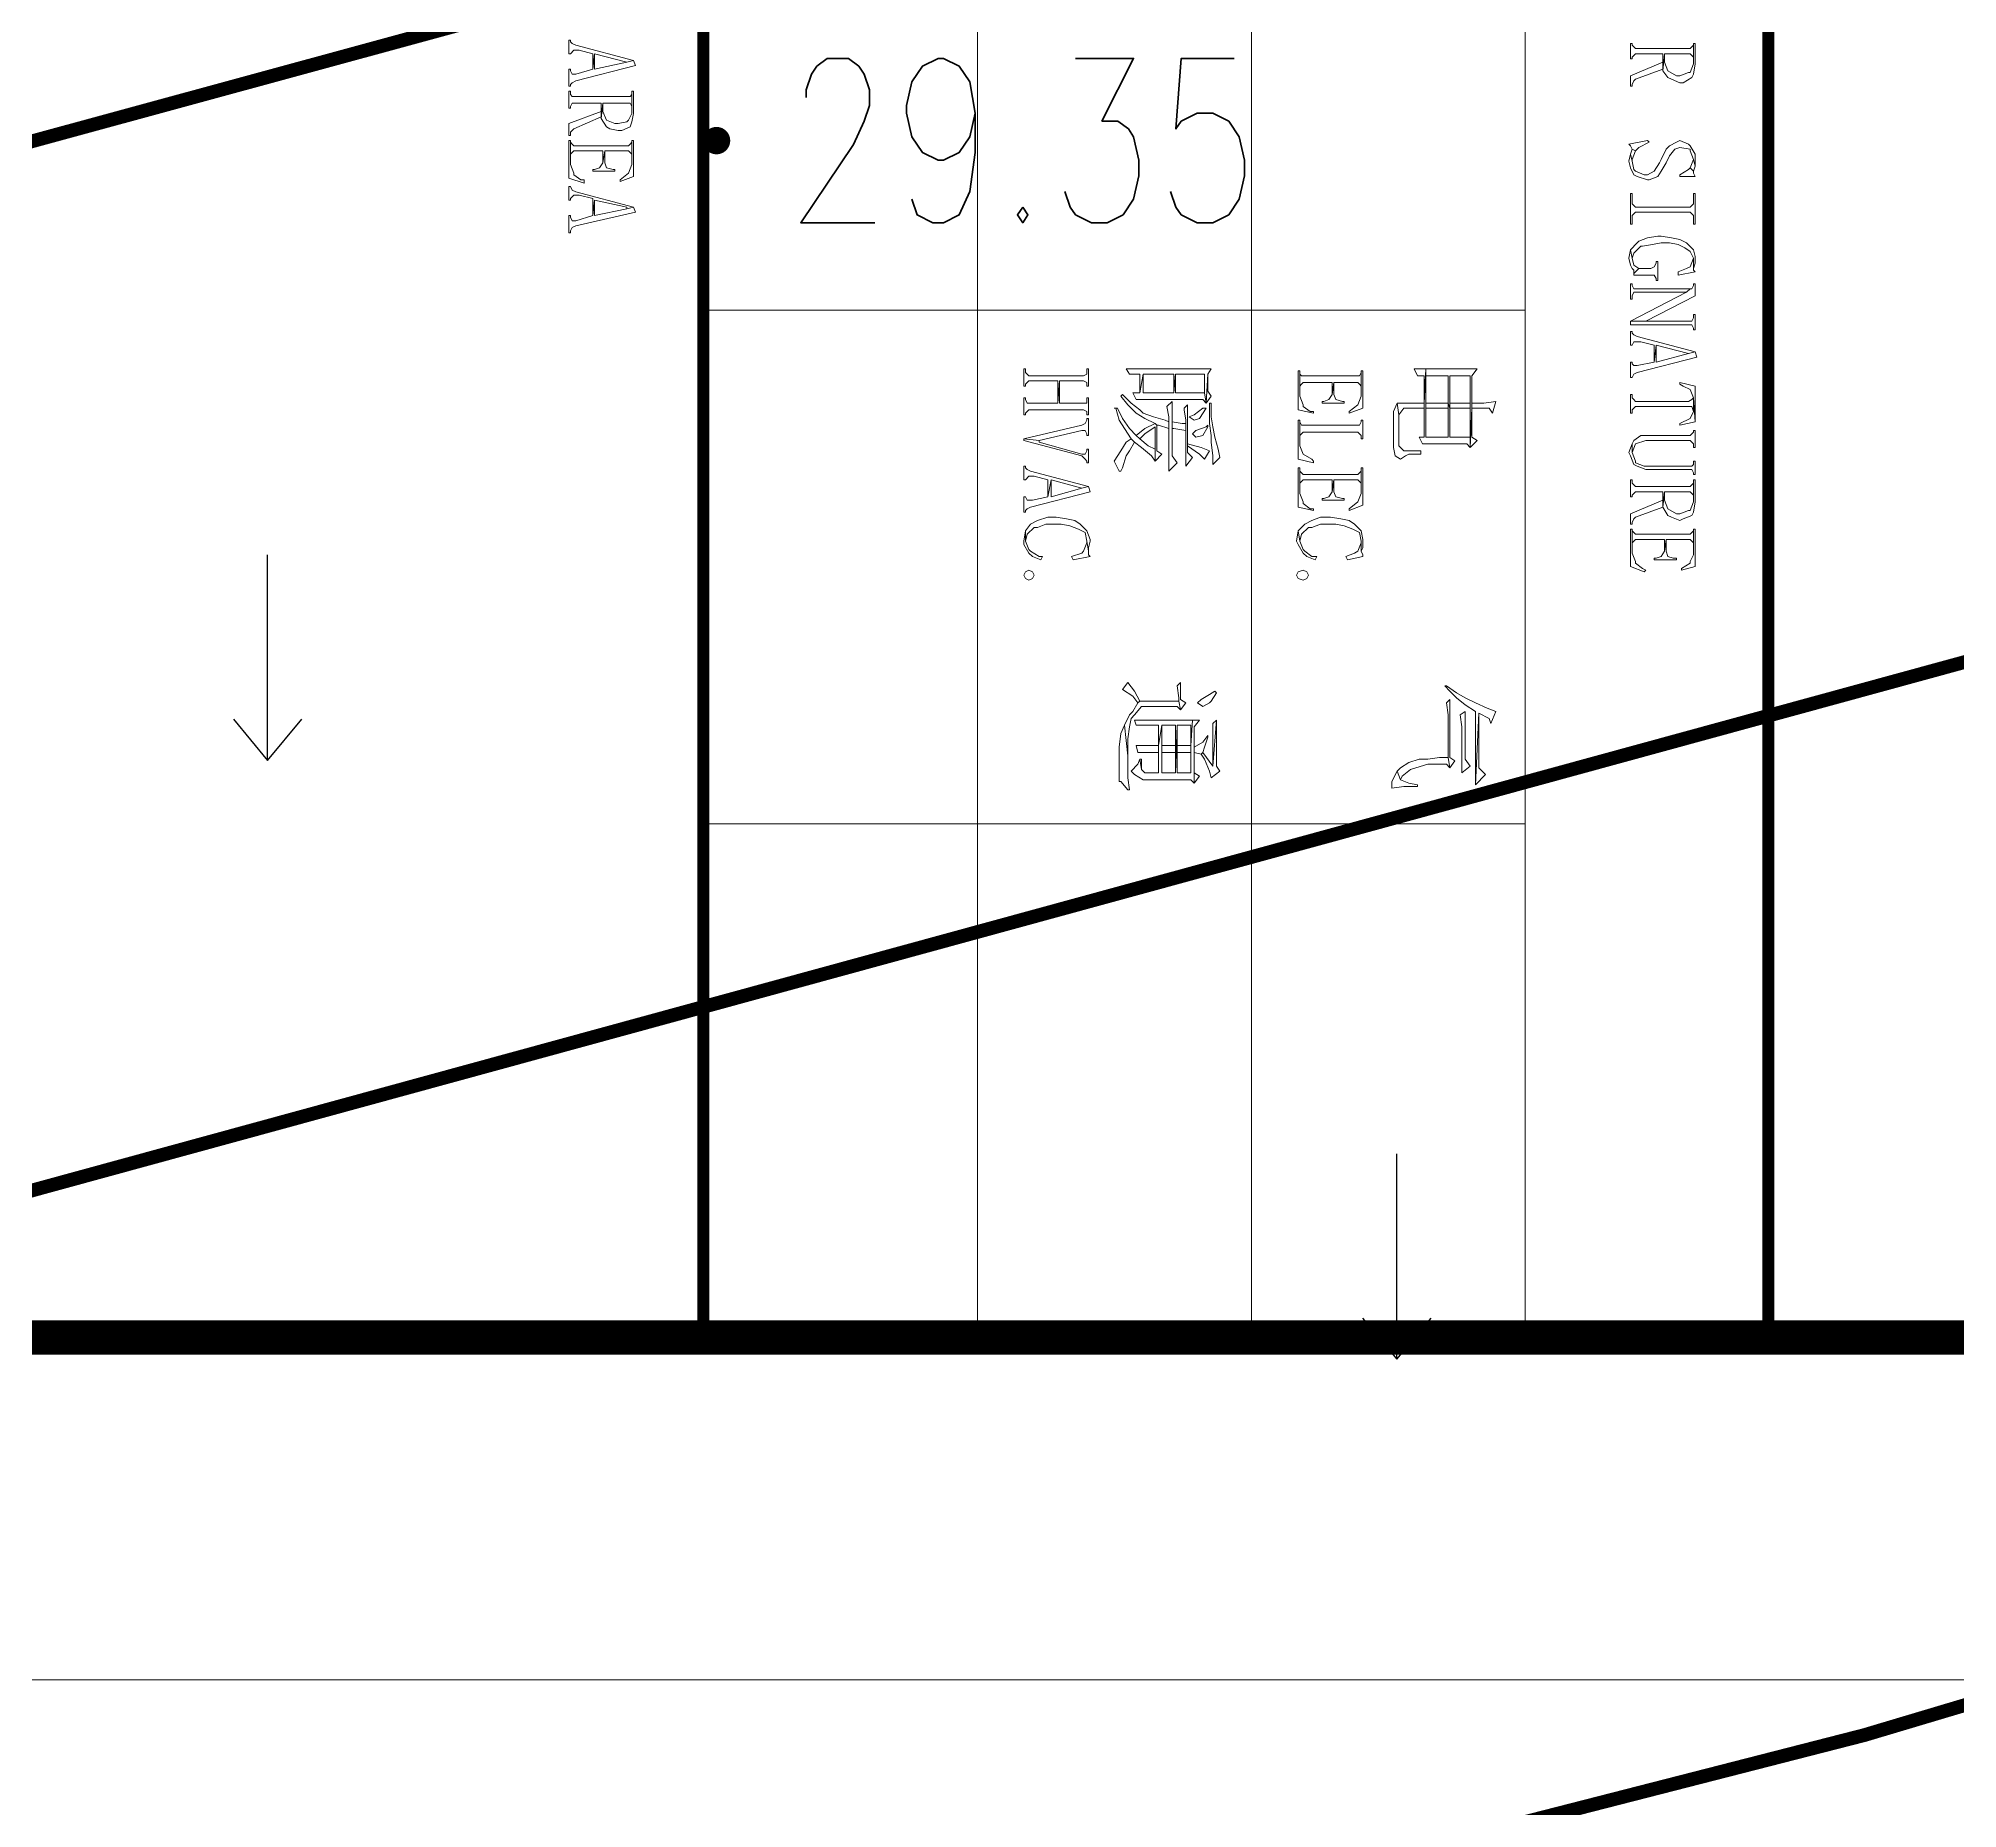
# Model space of a CAD drawing. Header units: millimetres. Extents: x -53295381 to 181933601, y -165 to 204541444.
# Drawn here: x 51548586 to 51576611, y 20956885 to 20982731 of the extents above; entities that cross this region are included whole.
import ezdxf

# ---------------------------------------------------------------- set-up
doc = ezdxf.new("R2010")
doc.units = ezdxf.units.MM
doc.header["$LTSCALE"] = 1000
for name, color, linetype in [('PP-COM', 7, 'Continuous'), ('地形', 253, 'Continuous'), ('标注', 3, 'Continuous')]:
    doc.layers.add(name, color=color, linetype=linetype)
doc.layers.add('PUB_TITLE', color=7, linetype='Continuous', lineweight=20)
doc.styles.add('C', font='c.shx', dxfattribs={"width": 0.75, "height": 3, "bigfont": 'hzk.shx'})
doc.styles.add('HZ', font='rs.shx', dxfattribs={"width": 0.8, "bigfont": 'hztxt.shx'})
doc.styles.add('宋体', font='')
doc.styles.get('宋体').set_extended_font_data('宋体')
doc.dimstyles.new('1', dxfattribs={"dimtxt": 1.5, "dimasz": 2, "dimexe": 1, "dimexo": 0.2, "dimgap": 0.5, "dimtad": 1, "dimdec": 1, "dimzin": 0, "dimdsep": 46, "dimtxsty": '宋体', "dimcen": 0.2, "dimclrd": 3, "dimclre": 3, "dimclrt": 3, "dimadec": 0, "dimazin": 0, "dimtfac": 1, "dimtdec": 1, "dimtofl": 0, "dimtmove": 2, "dimatfit": 3, "dimfxl": 0, "dimtolj": 1, "dimtzin": 0, "dimarcsym": 0})

# ---------------------------------------------------------------- blocks, each defined once
blk = doc.blocks.new('gc200')
at = {"const_width": 0.2}
blk.add_lwpolyline([(-0.1, 0, 1), (0.1, 0, 1)], format="xyb", close=True, dxfattribs=at)
blk = doc.blocks.new('gc120')
for p, q in [((0, 0), (0, 3)), ((-0.5, 0.6), (0, 0)), ((0, 0), (0.5, 0.6))]:
    blk.add_line(p, q)
blk = doc.blocks.new('*D53')
at = {"color": 3, "lineweight": -2}
for start, end in [(39.44823, 48.89645), (341.10355, 350.55177)]:
    blk.add_arc((1344.218, 1910.564), 16.999, start, end, dxfattribs=at)
at = {"color": 3}
for points in [[(1357.728, 1921.631), (1356.961, 1921.099), (1358.94, 1919.064)], [(1360.522, 1907.812), (1361.452, 1907.735), (1361.217, 1910.564)]]:
    blk.add_solid(points, dxfattribs=at)
at = {"layer": 'Defpoints', "color": 0}
for p in [(1395.655, 1940.261), (1360.959, 1913.516), (1344.218, 1910.564), (1344.218, 1910.564), (1403.612, 1910.564)]:
    blk.add_point(p, dxfattribs=at)
at = {"color": 3, "insert": (1362.57, 1915.482), "char_height": 3, "attachment_point": 5, "rotation": 285, "style": 'HZ'}
blk.add_mtext('\\A1;α/3', dxfattribs=at)
blk = doc.blocks.new('*D54')
at = {"color": 3, "lineweight": -2}
blk.add_arc((1344.218, 1910.564), 28.56, 5.61939, 84.38061, dxfattribs=at)
at = {"color": 3}
for points in [[(1346.992, 1938.522), (1347.038, 1939.454), (1344.218, 1939.125)], [(1373.108, 1913.384), (1372.175, 1913.338), (1372.779, 1910.564)]]:
    blk.add_solid(points, dxfattribs=at)
at = {"layer": 'Defpoints', "color": 0}
for p in [(1344.218, 1969.958), (1368.952, 1924.845), (1344.218, 1910.564), (1344.218, 1910.564), (1403.612, 1910.564)]:
    blk.add_point(p, dxfattribs=at)
at = {"color": 3, "insert": (1365.828, 1932.174), "char_height": 3, "attachment_point": 5, "rotation": 315, "style": 'HZ'}
blk.add_mtext('\\A1;α', dxfattribs=at)
blk = doc.blocks.new('*D55')
at = {"color": 3, "lineweight": -2}
for start, end in [(69.4333, 78.8666), (11.1334, 20.5667)]:
    blk.add_arc((1344.218, 1910.564), 17.026, start, end, dxfattribs=at)
at = {"color": 3}
for points in [[(1350.399, 1926.927), (1350, 1926.083), (1352.731, 1925.309)], [(1359.737, 1916.346), (1360.581, 1916.745), (1358.963, 1919.077)]]:
    blk.add_solid(points, dxfattribs=at)
at = {"layer": 'Defpoints', "color": 0}
for p in [(1373.915, 1962.001), (1395.655, 1940.261), (1355.162, 1923.607), (1344.218, 1910.564), (1344.218, 1910.564)]:
    blk.add_point(p, dxfattribs=at)
at = {"color": 3, "insert": (1358.072, 1924.056), "char_height": 3, "attachment_point": 5, "rotation": 314.2422, "style": 'HZ'}
blk.add_mtext('\\A1;α/3', dxfattribs=at)
blk = doc.blocks.new('*D27')
at = {"color": 3, "lineweight": -2}
for start, end in [(99.4333, 108.8666), (41.1334, 50.5667)]:
    blk.add_arc((1344.218, 1910.564), 17.026, start, end, dxfattribs=at)
at = {"color": 3}
for points in [[(1341.389, 1927.825), (1341.466, 1926.895), (1344.218, 1927.59)], [(1354.767, 1923.331), (1355.299, 1924.098), (1352.731, 1925.309)]]:
    blk.add_solid(points, dxfattribs=at)
at = {"layer": 'Defpoints', "color": 0}
for p in [(1344.218, 1969.958), (1373.915, 1962.001), (1350.042, 1926.563), (1344.218, 1910.564), (1344.218, 1910.564)]:
    blk.add_point(p, dxfattribs=at)
at = {"color": 3, "insert": (1349.143, 1928.942), "char_height": 3, "attachment_point": 5, "rotation": 345, "style": 'HZ'}
blk.add_mtext('\\A1;α/3', dxfattribs=at)
blk = doc.blocks.new('*D35')
at = {"layer": 'Defpoints', "color": 0}
for p in [(1319.577, 1812.569), (1317.437, 1800.401), (1286.683, 1796.73), (1303.739, 1796.73), (1303.739, 1796.73)]:
    blk.add_point(p, dxfattribs=at)
at = {"layer": '标注', "color": 3, "lineweight": -2}
blk.add_line((1305.739, 1796.73), (1319.92, 1796.73), dxfattribs=at)
for start, end in [(56.3312, 67.66239), (337.33761, 348.6688)]:
    blk.add_arc((1303.739, 1796.73), 14.181, start, end, dxfattribs=at)
at = {"layer": '标注', "color": 3}
for points in [[(1311.896, 1808.894), (1311.305, 1808.172), (1313.766, 1806.758)], [(1317.179, 1793.99), (1318.108, 1793.898), (1317.92, 1796.73)]]:
    blk.add_solid(points, dxfattribs=at)
at = {"layer": '标注', "color": 3, "insert": (1318.688, 1802.922), "char_height": 3, "attachment_point": 5, "rotation": 292.5, "style": 'C'}
blk.add_mtext('\\A1;45°', dxfattribs=at)
blk = doc.blocks.new('2015AACI_TQ_A2')
at = {"layer": 'PUB_TITLE'}
blk.add_lwpolyline([(-6000, 0), (0, 0), (0, 40000), (-6000, 40000)], close=True, dxfattribs=at)
at = {"layer": 'PUB_TITLE', "const_width": 35}
for points in [[(-6000, 34007.9), (0, 34007.9)], [(-6000, 30897.9), (0, 30897.9)]]:
    blk.add_lwpolyline(points, dxfattribs=at)
at = {"layer": 'PUB_TITLE', "lineweight": 0}
for points in [[(-2863.1, 33799.1), (-2878, 33794.1), (-2873, 33774.2), (-2848.2, 33679.7), (-2897.9, 33679.7), (-2848.2, 33674.7), (-2838.2, 33624.9), (-2838.2, 33615), (-2843.2, 33610), (-2848.2, 33610), (-2848.2, 33605), (-2803.4, 33605), (-2803.4, 33610), (-2803.4, 33610), (-2813.3, 33615), (-2818.3, 33624.9)], [(-3719, 33794.1), (-3778.7, 33794.1), (-3778.7, 33789.2), (-3773.7, 33789.2), (-3724, 33789.2), (-3719, 33789.2), (-3694.1, 33779.2), (-3694.1, 33774.2), (-3684.2, 33749.3), (-3684.2, 33739.4), (-3699.1, 33714.5), (-3699.1, 33714.5), (-3724, 33704.6), (-3748.8, 33704.6), (-3699.1, 33699.6), (-3679.2, 33714.5), (-3674.2, 33724.5), (-3664.2, 33749.3), (-3664.2, 33759.3), (-3679.2, 33784.2), (-3689.1, 33789.2)], [(-3773.7, 33789.2), (-3768.7, 33784.2), (-3763.8, 33779.2), (-3763.8, 33620), (-3768.7, 33615), (-3773.7, 33610), (-3778.7, 33610), (-3778.7, 33605), (-3733.9, 33605), (-3733.9, 33610), (-3738.9, 33610), (-3743.9, 33615), (-3748.8, 33620), (-3748.8, 33699.6), (-3724, 33699.6), (-3704.1, 33699.6), (-3699.1, 33699.6), (-3748.8, 33704.6), (-3748.8, 33779.2), (-3743.9, 33784.2), (-3738.9, 33789.2), (-3724, 33789.2)], [(-3440.3, 33794.1), (-3455.2, 33794.1), (-3480.1, 33779.2), (-3485.1, 33774.2), (-3495.1, 33749.3), (-3490.1, 33739.4), (-3480.1, 33719.5), (-3470.2, 33709.5), (-3440.3, 33694.6), (-3430.4, 33689.6), (-3405.5, 33674.7), (-3395.5, 33654.8), (-3395.5, 33644.8), (-3405.5, 33620), (-3410.5, 33615), (-3435.3, 33610), (-3455.2, 33605), (-3435.3, 33600.1), (-3415.4, 33605), (-3395.5, 33615), (-3390.6, 33624.9), (-3380.6, 33654.8), (-3380.6, 33659.8), (-3390.6, 33684.7), (-3405.5, 33694.6), (-3430.4, 33709.5), (-3450.3, 33719.5), (-3470.2, 33734.4), (-3475.2, 33749.3), (-3470.2, 33779.2), (-3465.2, 33779.2), (-3440.3, 33789.2), (-3420.4, 33794.1)], [(-3420.4, 33794.1), (-3440.3, 33789.2), (-3440.3, 33789.2), (-3415.4, 33779.2), (-3405.5, 33789.2)], [(-3390.6, 33794.1), (-3400.5, 33789.2), (-3405.5, 33789.2), (-3415.4, 33779.2), (-3410.5, 33774.2), (-3395.5, 33749.3), (-3390.6, 33749.3)], [(-3251.2, 33794.1), (-3340.8, 33794.1), (-3340.8, 33789.2), (-3310.9, 33789.2), (-3306, 33784.2), (-3301, 33779.2), (-3301, 33620), (-3306, 33615), (-3310.9, 33610), (-3340.8, 33610), (-3340.8, 33605), (-3251.2, 33605), (-3251.2, 33610), (-3276.1, 33610), (-3281.1, 33615), (-3286.1, 33620), (-3286.1, 33779.2), (-3281.1, 33784.2), (-3276.1, 33789.2), (-3251.2, 33789.2)], [(-3151.7, 33794.1), (-3156.7, 33794.1), (-3176.6, 33789.2), (-3196.5, 33769.2), (-3206.4, 33749.3), (-3211.4, 33724.5), (-3216.4, 33694.6), (-3216.4, 33684.7), (-3211.4, 33654.8), (-3201.5, 33629.9), (-3196.5, 33624.9), (-3176.6, 33605), (-3151.7, 33610), (-3166.6, 33615), (-3186.5, 33634.9), (-3186.5, 33639.9), (-3191.5, 33669.7), (-3196.5, 33694.6), (-3196.5, 33719.5), (-3191.5, 33744.4), (-3181.6, 33764.3), (-3171.6, 33779.2), (-3151.7, 33789.2), (-3121.8, 33789.2), (-3136.8, 33794.1)], [(-3111.9, 33794.1), (-3116.9, 33789.2), (-3121.8, 33789.2), (-3151.7, 33789.2), (-3151.7, 33789.2), (-3126.8, 33779.2), (-3121.8, 33769.2), (-3111.9, 33744.4), (-3101.9, 33744.4)], [(-3042.2, 33794.1), (-3077.1, 33794.1), (-3077.1, 33789.2), (-3072.1, 33789.2), (-3062.1, 33784.2), (-3062.1, 33779.2), (-3052.2, 33769.2), (-2967.6, 33605), (-2967.6, 33649.8)], [(-3062.1, 33779.2), (-3062.1, 33620), (-3062.1, 33615), (-3072.1, 33610), (-3077.1, 33610), (-3077.1, 33605), (-3032.3, 33605), (-3032.3, 33610), (-3042.2, 33610), (-3052.2, 33615), (-3052.2, 33620), (-3052.2, 33769.2), (-3052.2, 33769.2)], [(-2942.7, 33794.1), (-2987.5, 33794.1), (-2987.5, 33789.2), (-2977.5, 33789.2), (-2967.6, 33784.2), (-2967.6, 33779.2), (-2967.6, 33649.8), (-2967.6, 33649.8), (-2967.6, 33605), (-2957.6, 33605), (-2957.6, 33779.2), (-2957.6, 33784.2), (-2947.7, 33789.2), (-2942.7, 33789.2)], [(-2878, 33794.1), (-2922.8, 33624.9), (-2927.8, 33615), (-2932.8, 33610), (-2937.7, 33610), (-2937.7, 33605), (-2897.9, 33605), (-2897.9, 33610), (-2897.9, 33610), (-2907.9, 33615), (-2907.9, 33634.9), (-2897.9, 33674.7), (-2848.2, 33674.7), (-2897.9, 33679.7), (-2873, 33774.2), (-2873, 33774.2)], [(-2674, 33794.1), (-2778.5, 33794.1), (-2788.4, 33749.3), (-2783.5, 33749.3), (-2778.5, 33759.3), (-2768.5, 33779.2), (-2743.7, 33789.2)], [(-2743.7, 33789.2), (-2738.7, 33784.2), (-2733.7, 33774.2), (-2733.7, 33620), (-2738.7, 33615), (-2743.7, 33610), (-2753.6, 33610), (-2753.6, 33605), (-2698.9, 33605), (-2698.9, 33610), (-2708.8, 33610), (-2713.8, 33615), (-2718.8, 33620), (-2718.8, 33774.2), (-2718.8, 33784.2), (-2703.8, 33789.2)], [(-2674, 33794.1), (-2743.7, 33789.2), (-2703.8, 33789.2), (-2683.9, 33779.2), (-2683.9, 33779.2), (-2669, 33749.3), (-2664, 33749.3)], [(-2599.4, 33794.1), (-2649.1, 33794.1), (-2649.1, 33789.2), (-2644.1, 33789.2), (-2639.2, 33784.2), (-2634.2, 33779.2), (-2634.2, 33649.8), (-2634.2, 33634.9), (-2619.3, 33615), (-2609.3, 33610), (-2584.4, 33610), (-2609.3, 33620), (-2609.3, 33620), (-2619.3, 33649.8), (-2619.3, 33779.2), (-2614.3, 33784.2), (-2609.3, 33789.2), (-2599.4, 33789.2)], [(-2519.7, 33794.1), (-2559.5, 33794.1), (-2559.5, 33789.2), (-2549.6, 33789.2), (-2544.6, 33784.2), (-2544.6, 33779.2), (-2544.6, 33649.8), (-2544.6, 33644.8), (-2554.6, 33620), (-2559.5, 33620), (-2584.4, 33610), (-2609.3, 33610), (-2584.4, 33600.1), (-2574.5, 33605), (-2549.6, 33615), (-2544.6, 33624.9), (-2534.7, 33649.8), (-2534.7, 33779.2), (-2534.7, 33784.2), (-2524.7, 33789.2), (-2519.7, 33789.2)], [(-2440.1, 33794.1), (-2504.8, 33794.1), (-2504.8, 33789.2), (-2494.9, 33789.2), (-2445.1, 33789.2), (-2440.1, 33789.2), (-2415.2, 33779.2), (-2415.2, 33774.2), (-2405.3, 33749.3), (-2405.3, 33739.4), (-2420.2, 33714.5), (-2420.2, 33714.5), (-2445.1, 33704.6), (-2470, 33704.6), (-2425.2, 33699.6), (-2400.3, 33714.5), (-2395.3, 33724.5), (-2385.4, 33749.3), (-2390.4, 33759.3), (-2400.3, 33784.2), (-2410.3, 33789.2)], [(-2494.9, 33789.2), (-2489.9, 33784.2), (-2484.9, 33779.2), (-2484.9, 33620), (-2489.9, 33615), (-2494.9, 33610), (-2504.8, 33610), (-2504.8, 33605), (-2455, 33605), (-2455, 33610), (-2460, 33610), (-2465, 33615), (-2470, 33620), (-2470, 33699.6), (-2445.1, 33699.6), (-2425.2, 33699.6), (-2425.2, 33699.6), (-2470, 33704.6), (-2470, 33779.2), (-2465, 33784.2), (-2460, 33789.2), (-2445.1, 33789.2)], [(-2251, 33794.1), (-2360.5, 33794.1), (-2360.5, 33789.2), (-2355.5, 33789.2), (-2285.9, 33789.2), (-2265.9, 33779.2), (-2261, 33779.2), (-2246, 33754.3), (-2241.1, 33754.3)], [(-2355.5, 33789.2), (-2350.5, 33784.2), (-2345.6, 33779.2), (-2345.6, 33620), (-2350.5, 33615), (-2355.5, 33610), (-2320.7, 33610), (-2325.7, 33615), (-2330.6, 33620), (-2330.6, 33704.6), (-2295.8, 33704.6), (-2330.6, 33709.5), (-2330.6, 33779.2), (-2325.7, 33784.2), (-2320.7, 33789.2), (-2285.9, 33789.2)], [(-3704.1, 33699.6), (-3724, 33699.6), (-3684.2, 33605), (-3654.3, 33605), (-3654.3, 33610), (-3659.3, 33610), (-3669.2, 33615), (-3674.2, 33620)], [(-2425.2, 33699.6), (-2445.1, 33699.6), (-2405.3, 33605), (-2375.4, 33605), (-2375.4, 33610), (-2380.4, 33610), (-2390.4, 33615), (-2395.3, 33620)], [(-2270.9, 33739.4), (-2275.9, 33739.4), (-2275.9, 33729.4), (-2280.9, 33714.5), (-2295.8, 33709.5), (-2330.6, 33709.5), (-2295.8, 33704.6), (-2280.9, 33694.6), (-2275.9, 33679.7), (-2275.9, 33674.7), (-2270.9, 33674.7)], [(-3490.1, 33659.8), (-3495.1, 33654.8), (-3485.1, 33600.1), (-3480.1, 33605), (-3470.2, 33610), (-3465.2, 33620), (-3475.2, 33629.9)], [(-3121.8, 33629.9), (-3131.8, 33615), (-3151.7, 33610), (-3176.6, 33605), (-3151.7, 33600.1), (-3131.8, 33605), (-3121.8, 33610), (-3116.9, 33615), (-3106.9, 33615)], [(-3087, 33684.7), (-3141.8, 33684.7), (-3141.8, 33679.7), (-3136.8, 33679.7), (-3126.8, 33674.7), (-3121.8, 33664.7), (-3121.8, 33629.9), (-3106.9, 33615), (-3101.9, 33615), (-3101.9, 33669.7), (-3101.9, 33674.7), (-3092, 33679.7), (-3087, 33679.7)], [(-2241.1, 33649.8), (-2246, 33639.9), (-2261, 33620), (-2265.9, 33620), (-2290.8, 33610), (-2320.7, 33610), (-2355.5, 33610), (-2360.5, 33610), (-2360.5, 33605), (-2251, 33605), (-2236.1, 33644.8)], [(-3465.2, 33620), (-3470.2, 33610), (-3455.2, 33605), (-3435.3, 33610), (-3440.3, 33610)], [(-2733.7, 33211.9), (-2733.7, 33211.9), (-2728.7, 33177.1), (-2728.7, 33142.3), (-2808.3, 33142.3), (-2713.8, 33142.3), (-2713.8, 33192), (-2698.9, 33202)], [(-1828, 33211.9), (-1828, 33211.9), (-1838, 33187), (-1852.9, 33152.2), (-1852.9, 33152.2), (-1867.9, 33122.3), (-1882.8, 33097.5), (-1902.7, 33067.6), (-1902.7, 33062.6), (-1887.8, 33077.6), (-1867.9, 33097.5), (-1848, 33122.3), (-1828, 33152.2), (-1614.1, 33152.2), (-1823.1, 33162.2), (-1808.1, 33192), (-1793.2, 33197)], [(-1643.9, 33182.1), (-1663.8, 33162.2), (-1823.1, 33162.2), (-1614.1, 33152.2)], [(-2828.3, 33157.2), (-2828.3, 33137.3), (-2828.3, 33102.4), (-2828.3, 33067.6), (-2828.3, 33037.8), (-2828.3, 33007.9), (-2808.3, 33007.9), (-2808.3, 33072.6), (-2728.7, 33072.6), (-2713.8, 33077.6), (-2808.3, 33077.6), (-2808.3, 33137.3), (-2728.7, 33137.3), (-2713.8, 33137.3), (-2629.2, 33137.3), (-2599.4, 33137.3), (-2713.8, 33142.3), (-2808.3, 33142.3)], [(-2599.4, 33137.3), (-2629.2, 33137.3), (-2629.2, 33077.6), (-2713.8, 33077.6), (-2728.7, 33072.6), (-2629.2, 33072.6), (-2629.2, 33007.9), (-2713.8, 33007.9), (-2728.7, 33007.9), (-2808.3, 33007.9), (-2828.3, 33007.9), (-2728.7, 33002.9), (-2629.2, 33002.9), (-2629.2, 32988), (-2609.3, 32997.9), (-2609.3, 32997.9), (-2609.3, 33012.9), (-2609.3, 33042.7), (-2609.3, 33082.5), (-2609.3, 33127.3)], [(-2713.8, 33137.3), (-2728.7, 33137.3), (-2728.7, 33077.6), (-2808.3, 33077.6), (-2713.8, 33077.6)], [(-2619.3, 33157.2), (-2629.2, 33142.3), (-2713.8, 33142.3), (-2599.4, 33137.3)], [(-1668.8, 33137.3), (-1688.7, 33122.3), (-1828, 33122.3), (-1818.1, 33107.4), (-1818.1, 33107.4), (-1783.3, 33112.4), (-1648.9, 33112.4)], [(-2728.7, 33072.6), (-2728.7, 33007.9), (-2713.8, 33007.9), (-2713.8, 33072.6), (-2629.2, 33072.6)], [(-1683.7, 33092.5), (-1693.7, 33077.6), (-1862.9, 33077.6), (-1852.9, 33067.6), (-1818.1, 33072.6), (-1693.7, 33072.6), (-1663.8, 33077.6)], [(-1663.8, 33077.6), (-1693.7, 33072.6), (-1693.7, 33047.7), (-1688.7, 33012.9), (-1688.7, 32988), (-1678.8, 32958.1), (-1663.8, 32933.3), (-1653.9, 32923.3), (-1629, 32933.3), (-1639, 32938.2), (-1658.9, 32963.1), (-1663.8, 32978), (-1673.8, 33012.9), (-1673.8, 33032.8), (-1673.8, 33067.6)], [(-2828.3, 33007.9), (-2828.3, 32973.1), (-2808.3, 32983), (-2808.3, 33002.9), (-2728.7, 33002.9)], [(-2728.7, 33002.9), (-2728.7, 32938.2), (-2728.7, 32923.3), (-2693.9, 32928.3), (-2713.8, 32943.2), (-2713.8, 33002.9), (-2629.2, 33002.9)], [(-2579.4, 32993), (-2589.4, 32993), (-2589.4, 32968.1), (-2589.4, 32943.2), (-2604.3, 32928.3), (-2693.9, 32928.3), (-2728.7, 32923.3), (-2703.8, 32913.3), (-2599.4, 32913.3), (-2574.5, 32918.3), (-2564.5, 32933.3), (-2574.5, 32948.2), (-2579.4, 32958.1)], [(-1614.1, 32983), (-1619, 32958.1), (-1629, 32933.3), (-1653.9, 32923.3), (-1624, 32908.4), (-1604.1, 32908.4), (-1609.1, 32943.2), (-1609.1, 32948.2), (-1609.1, 32983)], [(-2713.8, 32823.8), (-2823.3, 32823.8), (-2823.3, 32818.8), (-2818.3, 32818.8), (-2748.6, 32818.8), (-2723.8, 32808.9), (-2723.8, 32808.9), (-2703.8, 32784), (-2698.9, 32784)], [(-2818.3, 32818.8), (-2808.3, 32813.8), (-2808.3, 32808.9), (-2808.3, 32649.6), (-2808.3, 32644.6), (-2813.3, 32639.7), (-2778.5, 32639.7), (-2783.5, 32644.6), (-2788.4, 32649.6), (-2788.4, 32734.2), (-2753.6, 32734.2), (-2788.4, 32739.2), (-2788.4, 32808.9), (-2783.5, 32813.8), (-2778.5, 32818.8), (-2748.6, 32818.8)], [(-2624.2, 32823.8), (-2679, 32823.8), (-2679, 32818.8), (-2674, 32818.8), (-2664, 32813.8), (-2664, 32808.9), (-2664, 32649.6), (-2664, 32644.6), (-2674, 32639.7), (-2634.2, 32639.7), (-2639.2, 32644.6), (-2644.1, 32649.6), (-2644.1, 32808.9), (-2639.2, 32813.8), (-2634.2, 32818.8), (-2624.2, 32818.8)], [(-2430.2, 32823.8), (-2539.6, 32823.8), (-2539.6, 32818.8), (-2529.7, 32818.8), (-2465, 32818.8), (-2440.1, 32808.9), (-2440.1, 32808.9), (-2420.2, 32784), (-2415.2, 32784)], [(-2529.7, 32818.8), (-2524.7, 32813.8), (-2519.7, 32808.9), (-2519.7, 32649.6), (-2524.7, 32644.6), (-2529.7, 32639.7), (-2494.9, 32639.7), (-2499.8, 32644.6), (-2504.8, 32649.6), (-2504.8, 32734.2), (-2470, 32734.2), (-2504.8, 32739.2), (-2504.8, 32808.9), (-2499.8, 32813.8), (-2494.9, 32818.8), (-2465, 32818.8)], [(-2325.7, 32823.8), (-2330.6, 32823.8), (-2355.5, 32818.8), (-2375.4, 32798.9), (-2385.4, 32784), (-2390.4, 32759.1), (-2395.3, 32729.2), (-2395.3, 32699.4), (-2385.4, 32674.5), (-2375.4, 32654.6), (-2375.4, 32654.6), (-2355.5, 32634.7), (-2325.7, 32639.7), (-2345.6, 32644.6), (-2365.5, 32664.5), (-2365.5, 32674.5), (-2375.4, 32699.4), (-2375.4, 32729.2), (-2375.4, 32744.2), (-2370.4, 32769), (-2360.5, 32793.9), (-2350.5, 32813.8), (-2325.7, 32818.8), (-2295.8, 32818.8), (-2305.8, 32823.8)], [(-2280.9, 32823.8), (-2285.9, 32823.8), (-2295.8, 32818.8), (-2325.7, 32818.8), (-2320.7, 32818.8), (-2295.8, 32808.9), (-2290.8, 32798.9), (-2280.9, 32774), (-2270.9, 32779)], [(-2728.7, 32769), (-2733.7, 32769), (-2733.7, 32764.1), (-2738.7, 32744.2), (-2753.6, 32739.2), (-2788.4, 32739.2), (-2753.6, 32734.2), (-2738.7, 32724.3), (-2733.7, 32709.3), (-2733.7, 32704.4), (-2728.7, 32704.4)], [(-2445.1, 32769), (-2450.1, 32769), (-2450.1, 32764.1), (-2455, 32744.2), (-2470, 32739.2), (-2504.8, 32739.2), (-2470, 32734.2), (-2455, 32724.3), (-2450.1, 32709.3), (-2450.1, 32704.4), (-2445.1, 32704.4)], [(-2703.8, 32679.5), (-2703.8, 32669.5), (-2718.8, 32649.6), (-2723.8, 32649.6), (-2748.6, 32639.7), (-2778.5, 32639.7), (-2813.3, 32639.7), (-2823.3, 32639.7), (-2823.3, 32634.7), (-2708.8, 32634.7), (-2698.9, 32679.5)], [(-2559.5, 32679.5), (-2564.5, 32674.5), (-2579.4, 32649.6), (-2579.4, 32649.6), (-2604.3, 32639.7), (-2634.2, 32639.7), (-2674, 32639.7), (-2679, 32639.7), (-2679, 32634.7), (-2564.5, 32634.7), (-2554.6, 32679.5)], [(-2420.2, 32679.5), (-2420.2, 32669.5), (-2435.1, 32649.6), (-2440.1, 32649.6), (-2465, 32639.7), (-2494.9, 32639.7), (-2529.7, 32639.7), (-2539.6, 32639.7), (-2539.6, 32634.7), (-2425.2, 32634.7), (-2415.2, 32679.5)], [(-2280.9, 32689.4), (-2280.9, 32674.5), (-2295.8, 32654.6), (-2300.8, 32649.6), (-2325.7, 32639.7), (-2355.5, 32634.7), (-2325.7, 32629.7), (-2315.7, 32634.7), (-2290.8, 32649.6), (-2280.9, 32659.6), (-2270.9, 32684.4)], [(-2226.1, 32629.7), (-2236.1, 32634.7), (-2236.1, 32634.7), (-2241.1, 32649.6), (-2241.1, 32649.6), (-2236.1, 32659.6), (-2236.1, 32659.6), (-2226.1, 32664.5), (-2226.1, 32664.5), (-2216.2, 32659.6), (-2216.2, 32659.6), (-2211.2, 32649.6), (-2211.2, 32649.6), (-2216.2, 32634.7), (-2216.2, 32634.7), (-2226.1, 32629.7), (-2226.1, 32629.7), (-2226.1, 32629.7)], [(-2569.5, 32405.8), (-2594.4, 32400.8), (-2629.2, 32390.9), (-2629.2, 32390.9), (-2659.1, 32385.9), (-2688.9, 32380.9), (-2728.7, 32380.9), (-2728.7, 32375.9), (-2703.8, 32375.9), (-2669, 32375.9), (-2634.2, 32380.9), (-2614.3, 32380.9), (-2574.5, 32385.9), (-2549.6, 32385.9)], [(-1653.9, 32405.8), (-1668.8, 32395.8), (-1803.2, 32395.8), (-1668.8, 32385.9), (-1708.6, 32356), (-1703.6, 32351), (-1688.7, 32361), (-1653.9, 32375.9), (-1634, 32380.9)], [(-2828.3, 32380.9), (-2828.3, 32356), (-2828.3, 32321.2), (-2828.3, 32286.4), (-2828.3, 32256.5), (-2828.3, 32231.6), (-2828.3, 32196.8), (-2828.3, 32162), (-2828.3, 32132.1), (-2813.3, 32142), (-2813.3, 32171.9), (-2758.6, 32171.9), (-2813.3, 32181.9), (-2813.3, 32271.4), (-2758.6, 32271.4), (-2813.3, 32276.4), (-2813.3, 32361), (-2758.6, 32361), (-2728.7, 32366), (-2813.3, 32370.9)], [(-2748.6, 32380.9), (-2763.6, 32370.9), (-2813.3, 32370.9), (-2728.7, 32366)], [(-2728.7, 32366), (-2758.6, 32361), (-2758.6, 32276.4), (-2813.3, 32276.4), (-2758.6, 32271.4), (-2758.6, 32181.9), (-2813.3, 32181.9), (-2758.6, 32171.9), (-2758.6, 32152), (-2738.7, 32162), (-2738.7, 32171.9), (-2738.7, 32186.8), (-2738.7, 32211.7), (-2738.7, 32251.5), (-2738.7, 32296.3), (-2738.7, 32356)], [(-2713.8, 32366), (-2713.8, 32361), (-2713.8, 32356), (-2693.9, 32331.1), (-2688.9, 32316.2), (-2679, 32331.1), (-2683.9, 32346.1)], [(-2659.1, 32370.9), (-2664, 32370.9), (-2659.1, 32366), (-2649.1, 32336.1), (-2639.2, 32326.2), (-2629.2, 32336.1), (-2634.2, 32356)], [(-2589.4, 32375.9), (-2599.4, 32351), (-2609.3, 32311.2), (-2604.3, 32311.2), (-2579.4, 32346.1), (-2564.5, 32361)], [(-1882.8, 32395.8), (-1887.8, 32390.9), (-1877.8, 32375.9), (-1862.9, 32351), (-1852.9, 32341.1), (-1843, 32356), (-1852.9, 32375.9), (-1857.9, 32380.9)], [(-1803.2, 32395.8), (-1793.2, 32385.9), (-1793.2, 32385.9), (-1758.4, 32385.9), (-1668.8, 32385.9)], [(-1803.2, 32346.1), (-1803.2, 32326.2), (-1728.5, 32321.2), (-1648.9, 32321.2), (-1648.9, 32281.4), (-1708.6, 32281.4), (-1728.5, 32281.4), (-1788.2, 32281.4), (-1648.9, 32276.4), (-1648.9, 32236.6), (-1708.6, 32236.6), (-1728.5, 32236.6), (-1788.2, 32236.6), (-1728.5, 32226.6), (-1648.9, 32226.6), (-1648.9, 32186.8), (-1658.9, 32176.9), (-1688.7, 32171.9), (-1673.8, 32166.9), (-1653.9, 32147), (-1643.9, 32157), (-1629, 32181.9), (-1629, 32321.2), (-1619, 32331.1), (-1783.3, 32331.1)], [(-1639, 32346.1), (-1648.9, 32331.1), (-1708.6, 32331.1), (-1723.5, 32331.1), (-1783.3, 32331.1), (-1619, 32331.1)], [(-1753.4, 32370.9), (-1758.4, 32370.9), (-1738.5, 32356), (-1723.5, 32331.1), (-1708.6, 32331.1), (-1703.6, 32351), (-1708.6, 32356), (-1723.5, 32361)], [(-2569.5, 32326.2), (-2584.4, 32311.2), (-2604.3, 32311.2), (-2609.3, 32311.2), (-2723.8, 32311.2), (-2713.8, 32301.3), (-2708.8, 32301.3), (-2679, 32306.3), (-2669, 32306.3), (-2649.1, 32306.3), (-2544.6, 32306.3)], [(-2649.1, 32306.3), (-2669, 32306.3), (-2669, 32296.3), (-2674, 32266.5), (-2654.1, 32266.5), (-2654.1, 32271.4)], [(-1852.9, 32306.3), (-1862.9, 32291.3), (-1912.6, 32291.3), (-1902.7, 32281.4), (-1867.9, 32286.4), (-1857.9, 32286.4), (-1833, 32291.3)], [(-1833, 32291.3), (-1857.9, 32286.4), (-1857.9, 32171.9), (-1852.9, 32166.9), (-1828, 32152), (-1818.1, 32142), (-1788.2, 32127.1), (-1698.7, 32137.1), (-1728.5, 32137.1), (-1748.4, 32137.1), (-1783.3, 32142), (-1808.1, 32147), (-1818.1, 32157), (-1843, 32176.9), (-1843, 32281.4)], [(-1803.2, 32326.2), (-1803.2, 32291.3), (-1803.2, 32251.5), (-1803.2, 32216.7), (-1803.2, 32181.9), (-1803.2, 32157), (-1788.2, 32162), (-1788.2, 32226.6), (-1728.5, 32226.6), (-1788.2, 32236.6), (-1788.2, 32276.4), (-1728.5, 32276.4), (-1708.6, 32276.4), (-1648.9, 32276.4), (-1788.2, 32281.4), (-1788.2, 32321.2), (-1728.5, 32321.2)], [(-1728.5, 32321.2), (-1728.5, 32281.4), (-1708.6, 32281.4), (-1708.6, 32321.2), (-1648.9, 32321.2)], [(-2654.1, 32256.5), (-2674, 32256.5), (-2679, 32246.5), (-2688.9, 32211.7), (-2698.9, 32181.9), (-2708.8, 32171.9), (-2728.7, 32147), (-2753.6, 32122.1), (-2748.6, 32117.2), (-2748.6, 32117.2), (-2723.8, 32137.1), (-2698.9, 32162), (-2683.9, 32186.8), (-2669, 32216.7), (-2664, 32221.7), (-2664, 32226.6)], [(-2554.6, 32281.4), (-2574.5, 32266.5), (-2654.1, 32266.5), (-2674, 32266.5), (-2733.7, 32266.5), (-2718.8, 32251.5), (-2718.8, 32251.5), (-2688.9, 32256.5), (-2674, 32256.5), (-2654.1, 32256.5), (-2529.7, 32256.5)], [(-2579.4, 32236.6), (-2589.4, 32221.7), (-2664, 32221.7), (-2669, 32216.7), (-2654.1, 32186.8), (-2634.2, 32162), (-2624.2, 32171.9), (-2639.2, 32186.8), (-2659.1, 32216.7), (-2594.4, 32216.7), (-2559.5, 32216.7)], [(-1708.6, 32276.4), (-1728.5, 32276.4), (-1728.5, 32236.6), (-1708.6, 32236.6)], [(-2559.5, 32216.7), (-2594.4, 32216.7), (-2604.3, 32196.8), (-2624.2, 32171.9), (-2634.2, 32162), (-2654.1, 32142), (-2683.9, 32122.1), (-2713.8, 32107.2), (-2713.8, 32097.3), (-2713.8, 32102.2), (-2679, 32112.2), (-2654.1, 32127.1), (-2624.2, 32147), (-2614.3, 32157), (-2599.4, 32176.9), (-2574.5, 32206.7)], [(-1728.5, 32226.6), (-1728.5, 32162), (-1708.6, 32166.9), (-1708.6, 32226.6), (-1648.9, 32226.6)], [(-1688.7, 32176.9), (-1688.7, 32171.9), (-1658.9, 32176.9)], [(-2614.3, 32157), (-2624.2, 32147), (-2614.3, 32132.1), (-2589.4, 32117.2), (-2559.5, 32097.3), (-2529.7, 32112.2), (-2529.7, 32117.2), (-2539.6, 32122.1), (-2574.5, 32132.1), (-2589.4, 32142)], [(-1857.9, 32171.9), (-1887.8, 32157), (-1912.6, 32137.1), (-1892.7, 32122.1), (-1892.7, 32122.1), (-1872.8, 32152), (-1852.9, 32166.9)], [(-1599.1, 32142), (-1634, 32137.1), (-1663.8, 32137.1), (-1698.7, 32137.1), (-1788.2, 32127.1), (-1763.4, 32117.2), (-1723.5, 32112.2), (-1723.5, 32112.2), (-1693.7, 32112.2), (-1663.8, 32112.2), (-1624, 32112.2), (-1624, 32117.2), (-1599.1, 32137.1)], [(-2778.5, 32022.6), (-2828.3, 32022.6), (-2828.3, 32017.6), (-2823.3, 32017.6), (-2813.3, 32017.6), (-2808.3, 32007.7), (-2808.3, 31848.5), (-2813.3, 31843.5), (-2818.3, 31838.5), (-2828.3, 31838.5), (-2828.3, 31833.5), (-2778.5, 31833.5), (-2778.5, 31838.5), (-2783.5, 31838.5), (-2788.4, 31843.5), (-2793.4, 31848.5), (-2793.4, 31933), (-2728.7, 31933), (-2793.4, 31938), (-2793.4, 32007.7), (-2788.4, 32017.6), (-2783.5, 32017.6), (-2778.5, 32017.6)], [(-2693.9, 32022.6), (-2743.7, 32022.6), (-2743.7, 32017.6), (-2738.7, 32017.6), (-2728.7, 32017.6), (-2728.7, 32007.7), (-2728.7, 31938), (-2793.4, 31938), (-2728.7, 31933), (-2728.7, 31848.5), (-2728.7, 31843.5), (-2738.7, 31838.5), (-2743.7, 31838.5), (-2743.7, 31833.5), (-2693.9, 31833.5), (-2693.9, 31838.5), (-2698.9, 31838.5), (-2703.8, 31843.5), (-2708.8, 31848.5), (-2708.8, 32007.7), (-2703.8, 32017.6), (-2698.9, 32017.6), (-2693.9, 32017.6)], [(-2634.2, 32022.6), (-2683.9, 32022.6), (-2683.9, 32017.6), (-2679, 32017.6), (-2669, 32012.7), (-2664, 32002.7), (-2624.2, 31833.5), (-2619.3, 31878.3), (-2649.1, 32002.7), (-2649.1, 32012.7), (-2639.2, 32017.6), (-2634.2, 32017.6)], [(-2554.6, 32022.6), (-2594.4, 32022.6), (-2594.4, 32017.6), (-2589.4, 32017.6), (-2579.4, 32012.7), (-2579.4, 32002.7), (-2614.3, 31878.3), (-2619.3, 31878.3), (-2624.2, 31833.5), (-2619.3, 31833.5), (-2574.5, 32002.7), (-2564.5, 32012.7), (-2559.5, 32017.6), (-2554.6, 32017.6)], [(-2484.9, 32022.6), (-2529.7, 31853.4), (-2534.7, 31843.5), (-2539.6, 31838.5), (-2544.6, 31838.5), (-2544.6, 31833.5), (-2504.8, 31833.5), (-2504.8, 31838.5), (-2504.8, 31838.5), (-2514.8, 31848.5), (-2514.8, 31863.4), (-2504.8, 31903.2), (-2455, 31903.2), (-2504.8, 31913.1), (-2479.9, 32002.7), (-2479.9, 32002.7)], [(-2470, 32027.6), (-2484.9, 32022.6), (-2479.9, 32002.7), (-2455, 31913.1), (-2504.8, 31913.1), (-2455, 31903.2), (-2445.1, 31858.4), (-2445.1, 31843.5), (-2455, 31838.5), (-2455, 31838.5), (-2455, 31833.5), (-2410.3, 31833.5), (-2410.3, 31838.5), (-2415.2, 31838.5), (-2420.2, 31843.5), (-2425.2, 31853.4)], [(-2325.7, 32027.6), (-2330.6, 32027.6), (-2355.5, 32017.6), (-2375.4, 31997.7), (-2385.4, 31982.8), (-2390.4, 31957.9), (-2395.3, 31928.1), (-2395.3, 31903.2), (-2385.4, 31873.3), (-2375.4, 31853.4), (-2375.4, 31853.4), (-2355.5, 31838.5), (-2325.7, 31838.5), (-2345.6, 31843.5), (-2365.5, 31863.4), (-2365.5, 31873.3), (-2375.4, 31898.2), (-2375.4, 31928.1), (-2375.4, 31943), (-2370.4, 31967.9), (-2360.5, 31992.8), (-2350.5, 32012.7), (-2325.7, 32017.6), (-2295.8, 32022.6), (-2305.8, 32022.6)], [(-2280.9, 32027.6), (-2285.9, 32022.6), (-2295.8, 32022.6), (-2325.7, 32017.6), (-2320.7, 32017.6), (-2295.8, 32007.7), (-2290.8, 32002.7), (-2280.9, 31972.9), (-2270.9, 31977.8)], [(-2280.9, 31888.3), (-2280.9, 31878.3), (-2295.8, 31853.4), (-2300.8, 31848.5), (-2325.7, 31838.5), (-2355.5, 31838.5), (-2325.7, 31833.5), (-2315.7, 31833.5), (-2290.8, 31848.5), (-2280.9, 31858.4), (-2270.9, 31883.3)], [(-2226.1, 31833.5), (-2236.1, 31838.5), (-2236.1, 31838.5), (-2241.1, 31848.5), (-2241.1, 31848.5), (-2236.1, 31858.4), (-2236.1, 31858.4), (-2226.1, 31863.4), (-2226.1, 31863.4), (-2216.2, 31858.4), (-2216.2, 31858.4), (-2211.2, 31848.5), (-2211.2, 31848.5), (-2216.2, 31838.5), (-2216.2, 31838.5), (-2226.1, 31833.5), (-2226.1, 31833.5), (-2226.1, 31833.5)], [(-3728.9, 30694), (-3773.7, 30524.8), (-3778.7, 30514.8), (-3783.7, 30509.9), (-3788.7, 30509.9), (-3788.7, 30504.9), (-3748.8, 30504.9), (-3748.8, 30509.9), (-3748.8, 30509.9), (-3758.8, 30519.8), (-3758.8, 30534.8), (-3748.8, 30574.6), (-3704.1, 30574.6), (-3748.8, 30579.5), (-3724, 30674.1), (-3724, 30674.1)], [(-3714, 30699), (-3728.9, 30694), (-3724, 30674.1), (-3704.1, 30579.5), (-3748.8, 30579.5), (-3704.1, 30574.6), (-3689.1, 30524.8), (-3689.1, 30514.8), (-3699.1, 30509.9), (-3704.1, 30509.9), (-3704.1, 30504.9), (-3654.3, 30504.9), (-3654.3, 30509.9), (-3659.3, 30509.9), (-3664.2, 30514.8), (-3669.2, 30524.8)], [(-3574.7, 30694), (-3639.4, 30694), (-3639.4, 30689), (-3629.4, 30689), (-3584.6, 30689), (-3574.7, 30689), (-3554.8, 30679.1), (-3549.8, 30674.1), (-3544.8, 30649.2), (-3544.8, 30639.2), (-3554.8, 30614.4), (-3554.8, 30614.4), (-3579.7, 30604.4), (-3604.5, 30604.4), (-3559.7, 30599.4), (-3534.9, 30614.4), (-3529.9, 30624.3), (-3524.9, 30649.2), (-3524.9, 30659.2), (-3534.9, 30684), (-3549.8, 30689)], [(-3629.4, 30689), (-3624.4, 30684), (-3624.4, 30679.1), (-3624.4, 30519.8), (-3624.4, 30514.8), (-3629.4, 30509.9), (-3639.4, 30509.9), (-3639.4, 30504.9), (-3589.6, 30504.9), (-3589.6, 30509.9), (-3594.6, 30509.9), (-3604.5, 30514.8), (-3604.5, 30519.8), (-3604.5, 30599.4), (-3579.7, 30599.4), (-3564.7, 30599.4), (-3559.7, 30599.4), (-3604.5, 30604.4), (-3604.5, 30679.1), (-3604.5, 30684), (-3594.6, 30689), (-3584.6, 30689)], [(-3390.6, 30694), (-3495.1, 30694), (-3495.1, 30689), (-3490.1, 30689), (-3425.4, 30689), (-3400.5, 30679.1), (-3400.5, 30679.1), (-3380.6, 30654.2), (-3375.6, 30654.2)], [(-3490.1, 30689), (-3485.1, 30684), (-3480.1, 30679.1), (-3480.1, 30519.8), (-3485.1, 30514.8), (-3490.1, 30509.9), (-3455.2, 30509.9), (-3460.2, 30514.8), (-3465.2, 30519.8), (-3465.2, 30604.4), (-3430.4, 30604.4), (-3465.2, 30609.4), (-3465.2, 30679.1), (-3460.2, 30684), (-3455.2, 30689), (-3425.4, 30689)], [(-3301, 30694), (-3345.8, 30524.8), (-3350.7, 30514.8), (-3360.7, 30509.9), (-3360.7, 30509.9), (-3360.7, 30504.9), (-3320.9, 30504.9), (-3320.9, 30509.9), (-3325.9, 30509.9), (-3335.8, 30519.8), (-3335.8, 30534.8), (-3325.9, 30574.6), (-3276.1, 30574.6), (-3320.9, 30579.5), (-3301, 30674.1), (-3296, 30674.1)], [(-3286.1, 30699), (-3301, 30694), (-3296, 30674.1), (-3276.1, 30579.5), (-3320.9, 30579.5), (-3276.1, 30574.6), (-3261.2, 30524.8), (-3261.2, 30514.8), (-3271.1, 30509.9), (-3276.1, 30509.9), (-3276.1, 30504.9), (-3226.3, 30504.9), (-3226.3, 30509.9), (-3231.3, 30509.9), (-3241.3, 30514.8), (-3246.2, 30524.8)], [(-3405.5, 30639.2), (-3410.5, 30639.2), (-3410.5, 30634.3), (-3415.4, 30614.4), (-3430.4, 30609.4), (-3465.2, 30609.4), (-3430.4, 30604.4), (-3415.4, 30594.5), (-3410.5, 30579.5), (-3410.5, 30574.6), (-3405.5, 30574.6)], [(-3564.7, 30599.4), (-3579.7, 30599.4), (-3544.8, 30504.9), (-3510, 30504.9), (-3510, 30509.9), (-3519.9, 30509.9), (-3524.9, 30514.8), (-3529.9, 30519.8)], [(-3380.6, 30549.7), (-3380.6, 30539.7), (-3395.5, 30519.8), (-3400.5, 30519.8), (-3425.4, 30509.9), (-3455.2, 30509.9), (-3490.1, 30509.9), (-3495.1, 30509.9), (-3495.1, 30504.9), (-3385.6, 30504.9), (-3370.7, 30549.7)]]:
    blk.add_lwpolyline(points, close=True, dxfattribs=at)
at = {"layer": 'PUB_TITLE'}
for points in [[(-6000, 33297.9), (0, 33297.9)], [(-3000, 33297.9), (-3000, 30897.9)], [(-1500, 33297.9), (-1500, 30897.9)], [(-6000, 32497.9), (0, 32497.9)], [(-6000, 31697.9), (0, 31697.9)], [(-6000, 30897.9), (0, 30897.9)]]:
    blk.add_lwpolyline(points, dxfattribs=at)
blk = doc.blocks.new('伸缩缝')
for base, line1, line2, text, picture, middle in [((1350.042, 1926.563), ((1344.218, 1910.564), (1373.915, 1962.001)), ((1344.218, 1910.564), (1344.218, 1969.958)), 'α/3', '*D27', (1349.143, 1928.942)), ((1368.952, 1924.845), ((1344.218, 1910.564), (1403.612, 1910.564)), ((1344.218, 1910.564), (1344.218, 1969.958)), 'α', '*D54', (1365.828, 1932.174)), ((1355.162, 1923.607), ((1344.218, 1910.564), (1395.655, 1940.261)), ((1344.218, 1910.564), (1373.915, 1962.001)), 'α/3', '*D55', (1358.072, 1924.056)), ((1360.959, 1913.516), ((1344.218, 1910.564), (1403.612, 1910.564)), ((1344.218, 1910.564), (1395.655, 1940.261)), 'α/3', '*D53', (1362.57, 1915.482))]:
    dim = blk.add_angular_dim_2l(base=base, line1=line1, line2=line2, text=text, dimstyle='1', override={"dimexe": 4, "dimexo": 4, "dimtxsty": 'HZ', "dimdle": 4, "dimadec": 1})
    dim.commit()
    dim.dimension.update_dxf_attribs({"geometry": picture, "text_midpoint": middle, "dimtype": 130})
at = {"layer": '标注'}
dim = blk.add_angular_dim_2l(base=(1317.437, 1800.401), line1=((1286.683, 1796.73), (1303.739, 1796.73)), line2=((1319.577, 1812.569), (1303.739, 1796.73)), dimstyle='1', dxfattribs=at)
dim.commit()
dim.dimension.update_dxf_attribs({"geometry": '*D35', "text_midpoint": (1318.688, 1802.922), "dimtype": 130})

msp = doc.modelspace()

# ---------------------------------------------------------------- linework, layer by layer
at = {"layer": 'PUB_TITLE'}
msp.add_lwpolyline([(51398808.075, 21255762.926), (51398808.075, 20958762.926), (51608808.075, 20958762.926), (51608808.075, 21255762.926)], close=True, dxfattribs=at)
at = {"layer": 'PUB_TITLE', "const_width": 500}
msp.add_lwpolyline([(51403808.075, 21243262.926), (51403808.075, 20963762.926), (51603808.075, 20963762.926), (51603808.075, 21243262.926)], close=True, dxfattribs=at)
at = {"layer": '地形', "linetype": 'Continuous', "const_width": 200, "flags": 128}
for points, elevation in [([(51529751.8, 20976122.514), (51603398.8, 20996187.514)], 29793), ([(51603681.8, 20980998.514), (51533326.8, 20961763.514)], 29603), ([(51607779.8, 20968301.514), (51600158.8, 20965391.514), (51575249.8, 20957958.514), (51537785.8, 20948363.514)], 28888)]:
    msp.add_lwpolyline(points, dxfattribs=dict(at, elevation=elevation))

# ---------------------------------------------------------------- block references
at = {"layer": 'PP-COM', "xscale": 321.4285737276077, "yscale": 321.4285712242126, "zscale": 321.4285714284524}
msp.add_blockref('伸缩缝', (51796714.498, 20476148.395), dxfattribs=at)
at = {"layer": 'PUB_TITLE', "xscale": 5, "yscale": 5, "zscale": 5, "rotation": 270}
msp.add_blockref('2015AACI_TQ_A2', (51403808.075, 20963762.926), dxfattribs=at)
at = {"layer": '地形', "linetype": 'Continuous', "xscale": 1000, "yscale": 1000}
for name, p, zscale in [('gc200', (51558488.081, 20981238.491, 29347), 202101000), ('gc120', (51551933.464, 20972189.531), 1000), ('gc120', (51568421.587, 20963445.348), 1000)]:
    msp.add_blockref(name, p, dxfattribs=dict(at, zscale=zscale))

# ---------------------------------------------------------------- texts
at = {"layer": '地形', "style": 'HZ', "width": 0.75}
msp.add_text('29.35', height=2400, dxfattribs=at).set_placement((51559487.8, 20980038.514, 33183))

doc.saveas('drawing.dxf')
